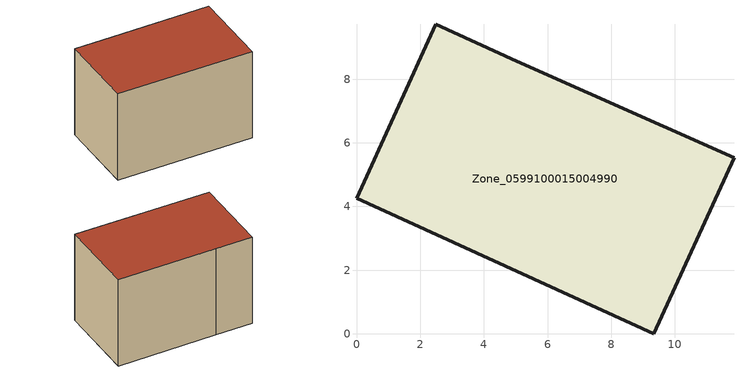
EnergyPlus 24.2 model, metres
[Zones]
Zone_0599100015004990
 floor ground (C_G): 11.86,5.52 9.34,0 0,4.26 2.49,9.72 5.04,8.56 z0.82
 wall outside (C_F): 5.04,8.56 2.49,9.72 0,4.26 9.34,0 11.86,5.52 5.04,8.56 z0.82:7.88
 roof outside (C_R): 9.34,0 11.86,5.52 5.04,8.56 2.49,9.72 0,4.26 z7.88
[BUILDING]
Pand.0599100015004990: North Axis=0; Terrain=City; Loads Convergence Tolerance Value=0.04; Temperature Convergence Tolerance Value=0.4; Solar Distribution=FullExterior; Maximum Number of Warmup Days=25; Minimum Number of Warmup Days=1
[Site:Location]
Rotterdam.The.Hague.AP_ZH_NLD Design_Conditions: Latitude=51.96; Longitude=4.45; Time Zone=1; Elevation=-4.5
[SITE:GROUNDTEMPERATURE:BUILDINGSURFACE]
18, 18, 18, 18, 18, 18, 18, 18, 18, 18, 18, 18
[MATERIAL] Thermal Absorptance=0.9; Solar Absorptance=0.7; Visible Absorptance=0.7
Name | Roughness | Thickness | Conductivity | Density | Specific Heat
G.TC.1946-1964 | MediumSmooth | 0.15 | 1 | 540 | 1210
F.TC.1946-1964 | Rough | 0.3 | 0.857143 | 1920 | 840
R.TC.1946-1964 | MediumRough | 0.2 | 0.235294 | 1500 | 1000
[CONSTRUCTION]
C_G: G.TC.1946-1964
C_F: F.TC.1946-1964
C_R: R.TC.1946-1964
[ZONE]
Zone_0599100015004990: Type=1; Multiplier=1; Ceiling Height=Autocalculate; Volume=Autocalculate; Floor Area=autocalculate; Part of Total Floor Area=Yes
[ZONEINFILTRATION:DESIGNFLOWRATE]
Infil_Zone_0599100015004990: Zone or ZoneList or Space or SpaceList=Zone_0599100015004990; Schedule=AlwaysOn; Design Flow Rate Calculation Method=Flow/Area; Flow Rate per Floor Area=0.003; Constant Term Coefficient=1; Temperature Term Coefficient=0; Velocity Term Coefficient=0; Velocity Squared Term Coefficient=0
[HVACTEMPLATE:ZONE:IDEALLOADSAIRSYSTEM]
Zone_0599100015004990: Maximum Heating Supply Air Temperature=50; Minimum Cooling Supply Air Temperature=13; Maximum Heating Supply Air Humidity Ratio=0.0156; Minimum Cooling Supply Air Humidity Ratio=0.0077; Heating Limit=NoLimit; Cooling Limit=NoLimit; Dehumidification Control Type=ConstantSensibleHeatRatio; Cooling Sensible Heat Ratio=0.7; Dehumidification Setpoint=60; Humidification Control Type=None; Humidification Setpoint=30; Outdoor Air Method=None; Outdoor Air Flow Rate per Person=0.00944; Outdoor Air Flow Rate per Zone Floor Area=0; Outdoor Air Flow Rate per Zone=0; Demand Controlled Ventilation Type=None; Outdoor Air Economizer Type=NoEconomizer; Heat Recovery Type=None; Sensible Heat Recovery Effectiveness=0.7; Latent Heat Recovery Effectiveness=0.65
[ZONECONTROL:THERMOSTAT]
ThermostatControl_Zone_0599100015004990: Zone or ZoneList=Zone_0599100015004990; Control Type Schedule=DualSetpointControlType; Control 1=Thermostat_Zone_0599100015004990; Temperature Difference Between Cutout And Setpoint=0
[THERMOSTATSETPOINT:DUALSETPOINT]
Thermostat_Zone_0599100015004990: Heating Setpoint Temperature Schedule=HeatingSetpoint_Zone_0599100015004990; Cooling Setpoint Temperature Schedule=CoolingSetpoint_Zone_0599100015004990
[SCHEDULE:COMPACT]
HeatingSetpoint_Zone_0599100015004990: Through: 12/31, For: AllDays, Until: 24:00, 21
CoolingSetpoint_Zone_0599100015004990: Through: 12/31, For: AllDays, Until: 24:00, 24
DualSetpointControlType: Through: 12/31, For: AllDays, Until: 24:00, 4
AlwaysOn: Through: 12/31, For: AllDays, Until: 24:00, 1
